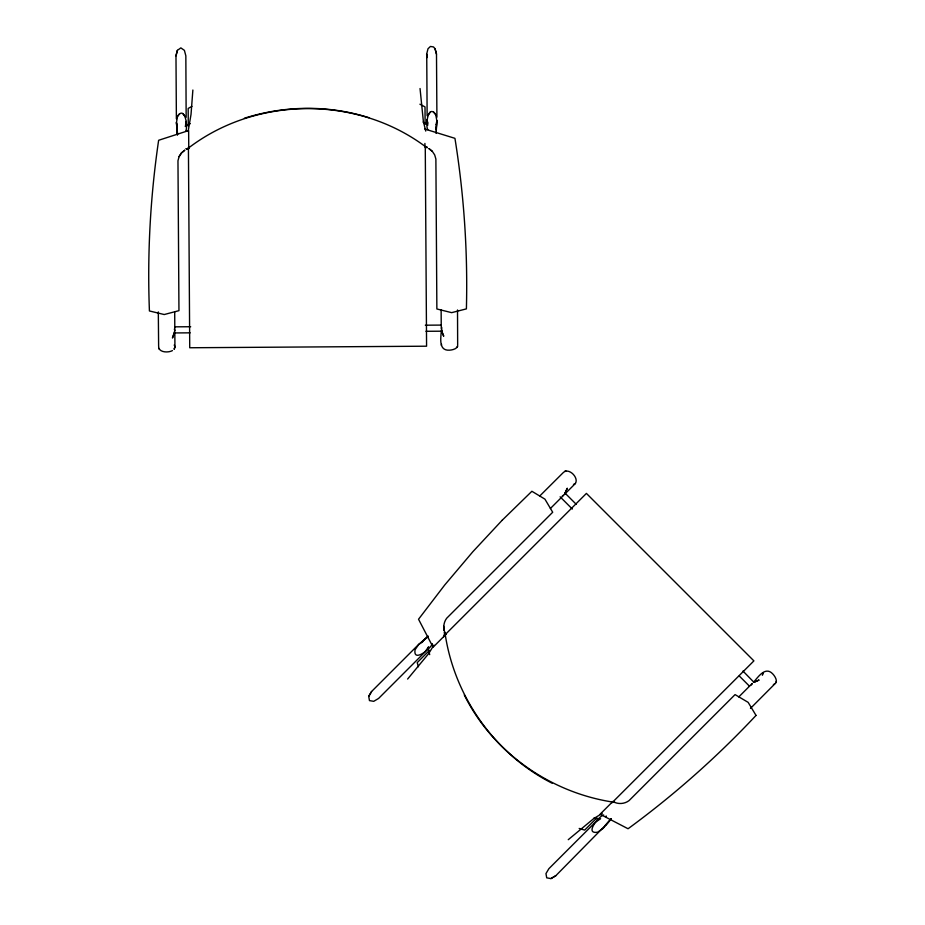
<?xml version="1.0" encoding="UTF-8"?>
<svg xmlns="http://www.w3.org/2000/svg" width="925" height="925" viewBox="0 0 925 925"><rect width="100%" height="100%" fill="white"/><g stroke="black" fill="none" stroke-linecap="round" stroke-linejoin="round"><path stroke-width="1.39" d="M457.517 309.979L457.655 344.146C458.661 348.632 452.603 350.032 449.353 350.182C438.462 350.818 440.843 338.296 441.271 331.231M606.129 816.752L606.153 815.942M436.149 129.627L436.912 121.013L435.687 114.469C428.102 103.635 425.176 125.534 427.789 129.639M436.137 130.009L436.403 124.343M185.682 131.234C188.226 127.083 185.023 105.219 177.588 116.157L176.432 122.724L177.438 135.073M192.874 90.026L191.024 114.399L188.122 131.477M436.08 133.385L436.912 121.013M422.575 641.996L418.62 644.471L371.584 691.507L368.717 696.386L369.468 700.595L373.712 701.335L378.603 698.433L424.829 652.183L428.622 646.691M174.698 311.679L174.813 330.757L172.455 338.018L174.721 332.283M441.757 331.104L443.722 336.238L441.375 330.537L441.78 331.196L441.722 327.334M185.567 125.141L186.226 121.418M441.364 345.303L441.56 344.227M174.929 347.048L174.189 349.107L174.929 347.048L174.837 332.988M185.416 126.332L186.272 121.614M750.464 708.4L774.572 684.176C778.434 681.702 775.115 676.441 772.895 674.059C765.599 665.954 758.5 676.533 753.84 681.864M502.032 520.393L472.86 551.705L444.671 585.062L418.539 619.241L433.085 647.211L445.827 634.469C442.832 629.451 443.156 622.907 446.683 618.247L552.699 512.242L544.918 499.13L531.887 491.279L502.021 520.405M776.121 682.465L776.376 681.32M436.08 124.505L436.889 120.863M186.156 117.325L185.844 55.858L184.399 50.355L180.861 47.892L177.369 50.366L175.981 55.847L176.386 118.92M175.981 55.847L177.369 50.366M179.103 156.602L181.427 152.995L184.676 150.278L181.427 152.995L179.103 156.602L177.97 160.753L178.953 310.661L164.222 314.535L149.422 310.962C147.202 253.924 150.324 196.736 158.637 140.276L188.642 130.575L188.758 148.601L186.272 148.752M443.595 637.001L444.913 632.388C453.944 696.213 494.574 753.933 552.121 783.221M762.871 673.851L763.171 672.81L762.385 675.285M751.424 684.951L752.279 683.436L738.774 696.93M428.194 114.943L430.403 111.971M433.894 645.107L428.726 653.536L407.613 679.054M371.584 691.507L368.717 696.386M456.927 347.442L457.551 346.459M604.071 826.707L555.798 875.721L550.918 878.588L546.71 877.837L545.97 873.593L548.872 868.702L595.122 822.464L600.614 818.683M177.554 116.342L179.681 113.659M576.24 504.31L565.048 493.129L564.863 493.881L567.279 488.203L564.435 494.459L575.385 483.509C579.2 477.508 568.366 467.009 563.117 472.733L539.888 495.869M611.159 819.03L603.065 828.418L597.596 832.211C583.906 834.512 599.18 815.862 603.678 814.96M432.345 643.627C431.432 648.124 412.793 663.398 415.082 649.708L418.875 644.228L428.275 636.134M611.228 818.798L605.043 825.69L610.731 819.365M550.375 508.519L563.868 495.025L562.354 495.881M429.454 650.368L417.198 662.635L418.447 666.752M445.538 634.296L586.415 493.407L753.898 660.878L612.015 802.761M596.926 817.85L584.669 830.107L579.177 828.442M427.94 636.573L421.615 642.262L427.523 636.955M568.251 839.692L593.769 818.567L602.198 813.41M575.385 483.509L573.454 484.434M186.653 149.445C255.254 95.587 357.755 94.917 427.049 147.861M185.393 126.54L190.238 123.649M550.918 878.588L555.798 875.721M191.949 106.387L188.168 108.445L188.272 125.777M754.095 682.292L759.101 680.014L754.557 681.956M172.432 350.61C168.13 352.968 158.244 352.622 158.626 346.1L158.314 311.933M773.393 684.477L774.572 684.176M244.397 118.215C284.819 105.438 328.421 104.86 368.902 117.695M565.973 470.929L564.84 471.183M186.041 148.752L188.758 148.601M753.91 682.257L742.983 671.064M174.848 326.837L190.689 326.733M425.338 325.195L441.179 325.091M174.328 332.942L190.145 332.838M425.962 331.289L441.78 331.196M427.419 147.167L424.933 147.052L424.91 143.433M614.917 802.38C551.173 793.292 493.083 752.846 464.292 694.964M594.035 817.954L599.493 819.365M424.818 129.026L454.938 138.334C464.003 194.689 467.865 251.82 466.397 308.881L451.643 312.65L436.866 308.973L435.883 159.065L434.692 154.926L432.322 151.353L429.038 148.671L432.322 151.353M419.927 104.213L425.003 106.895L425.118 124.227M423.13 122.123L428.009 124.944M433.547 111.994L435.721 114.654M182.826 113.59L185.081 116.538M560.122 496.817L572.332 509.039M739.283 675.99L749.458 686.165M444.162 632.619L445.827 634.469M436.912 117.209L436.496 54.147L435.039 48.678L433.513 46.944L430.449 46.447L427.998 48.759L426.633 54.274L426.934 57.639M158.765 348.413L159.389 349.396M174.201 345.037L174.721 345.985M174.339 329.092L174.813 330.757M425.743 131.084L423.373 121.487L420.042 88.534M436.496 54.147L435.039 48.678M427.94 647.812L429.697 654.634M176.467 122.574L177.033 124.991M427.072 120.03L427.755 123.568L427.107 119.845M176.432 122.724L177.161 128.679M443.699 626.19L444.104 630.411M426.876 56.39L426.726 54.02L427.13 115.752M177.311 131.327L177.473 133.963M176.999 126.043L177.508 134.541M441.132 309.933L441.26 329.011M425.269 146.971L426.575 346.204L189.729 347.754L188.423 147.11M756.026 715.418C716.991 757.066 674.094 795.014 628.063 828.754L600.094 814.22L612.836 801.478C617.854 804.472 624.387 804.137 629.058 800.611L735.063 694.606L748.163 702.376L756.026 715.418"/></g></svg>
